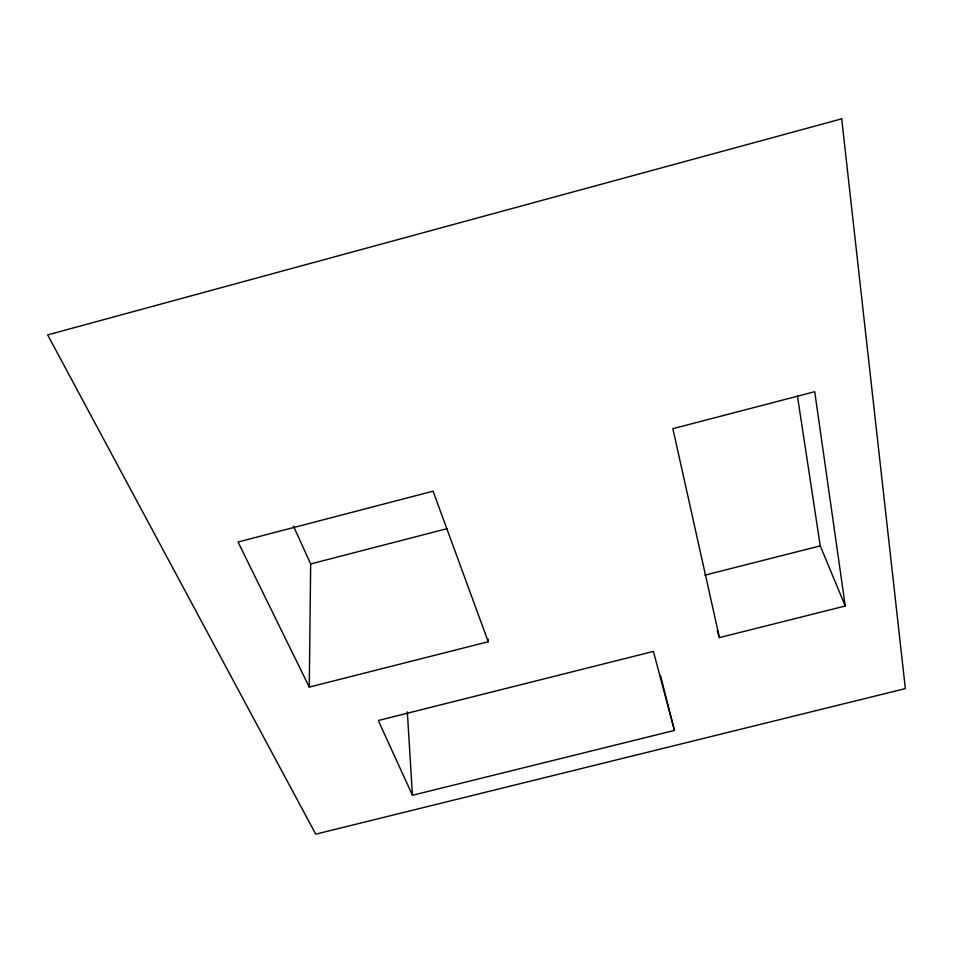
<?xml version="1.0" encoding="UTF-8"?>
<svg xmlns="http://www.w3.org/2000/svg" width="953" height="953" viewBox="0 0 953 953"><rect width="100%" height="100%" fill="white"/><g stroke="black" fill="none" stroke-linecap="round" stroke-linejoin="round"><path stroke-width="1.43" d="M487.876 638.82L488.246 641.738L309.272 687.101L310.666 563.962L293.441 526.056M310.666 563.962L447.148 528.629M704.886 575.171L820.247 545.878L845.251 606.013L719.42 637.605L717.275 630.636M674.426 730.427L653.413 651.411L378.293 720.528L412.435 795.29L674.426 730.427L660.572 675.903M309.272 687.101L238.059 542.019L433.079 491.188L488.246 641.738M719.42 637.605L672.854 428.683L814.72 391.707L845.251 606.013M797.458 395.995L820.247 545.878M407.336 711.855L412.435 795.29M841.702 118.839L47.65 334.908L315.741 834.161L905.35 688.59L841.702 118.839"/></g></svg>
